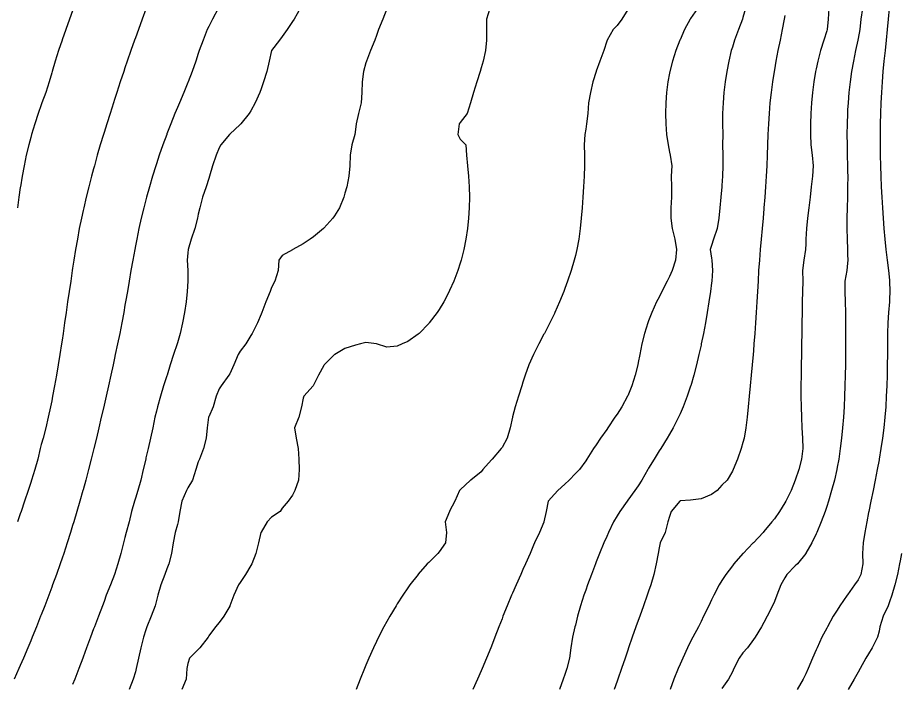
# Model space of a CAD drawing. Extents: x 771911 to 772814, y 1416488 to 1417835.
# Drawn here: x 772419.2 to 772503.5, y 1417100.7 to 1417164.3 of the extents above; entities that cross this region are included whole.
import ezdxf

# ---------------------------------------------------------------- set-up
doc = ezdxf.new("R2010")
doc.units = 0
doc.header["$MEASUREMENT"] = 0
for name, color, linetype in [('745', 1, 'CONTINUOUS'), ('745.5', 1, 'CONTINUOUS'), ('746', 1, 'CONTINUOUS'), ('746.5', 1, 'CONTINUOUS'), ('747', 1, 'CONTINUOUS'), ('747.5', 1, 'CONTINUOUS'), ('748', 1, 'CONTINUOUS'), ('748.5', 1, 'CONTINUOUS'), ('749', 1, 'CONTINUOUS'), ('749.5', 1, 'CONTINUOUS'), ('750', 1, 'CONTINUOUS'), ('750.5', 1, 'CONTINUOUS'), ('751', 1, 'CONTINUOUS'), ('751.5', 1, 'CONTINUOUS')]:
    doc.layers.add(name, color=color, linetype=linetype)

msp = doc.modelspace()

# ---------------------------------------------------------------- linework, layer by layer
at = {"layer": '745', "color": 0, "linetype": 'Continuous'}
msp.add_polyline3d([(772503.562, 1417113.206, 745), (772503.434, 1417112.482, 745), (772503.385, 1417112.206, 745), (772503.185, 1417111.206, 745), (772502.944, 1417110.206, 745), (772502.661, 1417109.206, 745), (772502.434, 1417108.598, 745), (772502.288, 1417108.206, 745), (772501.832, 1417107.206, 745), (772501.516, 1417106.206, 745), (772501.434, 1417105.796, 745), (772501.293, 1417105.206, 745), (772500.774, 1417104.206, 745), (772500.434, 1417103.626, 745), (772500.184, 1417103.206, 745), (772499.62, 1417102.206, 745), (772499.434, 1417101.871, 745), (772499.064, 1417101.206, 745), (772498.496, 1417100.206, 745)], dxfattribs=at)
at = {"layer": '745.5', "color": 0, "linetype": 'Continuous'}
msp.add_polyline3d([(772502.405, 1417165.206, 745.5), (772502.312, 1417164.206, 745.5), (772502.214, 1417163.206, 745.5), (772502.112, 1417162.206, 745.5), (772502.007, 1417161.206, 745.5), (772501.905, 1417160.206, 745.5), (772501.809, 1417159.206, 745.5), (772501.726, 1417158.206, 745.5), (772501.657, 1417157.206, 745.5), (772501.603, 1417156.206, 745.5), (772501.565, 1417155.206, 745.5), (772501.543, 1417154.206, 745.5), (772501.534, 1417153.206, 745.5), (772501.537, 1417152.206, 745.5), (772501.549, 1417151.206, 745.5), (772501.57, 1417150.206, 745.5), (772501.599, 1417149.206, 745.5), (772501.637, 1417148.206, 745.5), (772501.686, 1417147.206, 745.5), (772501.747, 1417146.206, 745.5), (772501.813, 1417145.206, 745.5), (772501.901, 1417144.206, 745.5), (772501.999, 1417143.206, 745.5), (772502.088, 1417142.206, 745.5), (772502.194, 1417141.206, 745.5), (772502.331, 1417140.206, 745.5), (772502.434, 1417139.291, 745.5), (772502.442, 1417139.206, 745.5), (772502.466, 1417138.206, 745.5), (772502.434, 1417137.476, 745.5), (772502.42, 1417137.206, 745.5), (772502.328, 1417136.206, 745.5), (772502.276, 1417135.206, 745.5), (772502.251, 1417134.206, 745.5), (772502.236, 1417133.206, 745.5), (772502.226, 1417132.206, 745.5), (772502.215, 1417131.206, 745.5), (772502.198, 1417130.206, 745.5), (772502.17, 1417129.206, 745.5), (772502.127, 1417128.206, 745.5), (772502.066, 1417127.206, 745.5), (772501.985, 1417126.206, 745.5), (772501.881, 1417125.206, 745.5), (772501.756, 1417124.206, 745.5), (772501.611, 1417123.206, 745.5), (772501.447, 1417122.206, 745.5), (772501.434, 1417122.13, 745.5), (772501.268, 1417121.206, 745.5), (772501.074, 1417120.206, 745.5), (772500.871, 1417119.206, 745.5), (772500.662, 1417118.206, 745.5), (772500.454, 1417117.206, 745.5), (772500.434, 1417117.104, 745.5), (772500.251, 1417116.206, 745.5), (772500.067, 1417115.206, 745.5), (772499.924, 1417114.206, 745.5), (772499.856, 1417113.206, 745.5), (772499.87, 1417112.206, 745.5), (772499.704, 1417111.206, 745.5), (772499.434, 1417110.668, 745.5), (772499.101, 1417110.206, 745.5), (772498.434, 1417109.265, 745.5), (772498.384, 1417109.206, 745.5), (772497.679, 1417108.206, 745.5), (772497.434, 1417107.798, 745.5), (772497.062, 1417107.206, 745.5), (772496.507, 1417106.206, 745.5), (772496.434, 1417106.071, 745.5), (772495.979, 1417105.206, 745.5), (772495.521, 1417104.206, 745.5), (772495.434, 1417104.012, 745.5), (772495.089, 1417103.206, 745.5), (772494.66, 1417102.206, 745.5), (772494.434, 1417101.723, 745.5), (772494.182, 1417101.206, 745.5), (772493.603, 1417100.206, 745.5)], dxfattribs=at)
at = {"layer": '746', "color": 0, "linetype": 'Continuous'}
msp.add_polyline3d([(772499.837, 1417165.206, 746), (772499.709, 1417164.206, 746), (772499.584, 1417163.206, 746), (772499.434, 1417162.35, 746), (772499.407, 1417162.206, 746), (772499.192, 1417161.206, 746), (772498.986, 1417160.206, 746), (772498.812, 1417159.206, 746), (772498.669, 1417158.206, 746), (772498.557, 1417157.206, 746), (772498.472, 1417156.206, 746), (772498.434, 1417155.54, 746), (772498.414, 1417155.206, 746), (772498.38, 1417154.206, 746), (772498.371, 1417153.206, 746), (772498.383, 1417152.206, 746), (772498.404, 1417151.206, 746), (772498.425, 1417150.206, 746), (772498.434, 1417149.628, 746), (772498.44, 1417149.206, 746), (772498.434, 1417148.206, 746), (772498.434, 1417148.179, 746), (772498.405, 1417147.206, 746), (772498.374, 1417146.206, 746), (772498.356, 1417145.206, 746), (772498.356, 1417144.206, 746), (772498.376, 1417143.206, 746), (772498.415, 1417142.206, 746), (772498.434, 1417141.731, 746), (772498.454, 1417141.206, 746), (772498.434, 1417140.926, 746), (772498.37, 1417140.206, 746), (772498.168, 1417139.206, 746), (772498.158, 1417138.206, 746), (772498.203, 1417137.206, 746), (772498.229, 1417136.206, 746), (772498.24, 1417135.206, 746), (772498.244, 1417134.206, 746), (772498.241, 1417133.206, 746), (772498.233, 1417132.206, 746), (772498.221, 1417131.206, 746), (772498.201, 1417130.206, 746), (772498.174, 1417129.206, 746), (772498.137, 1417128.206, 746), (772498.09, 1417127.206, 746), (772498.03, 1417126.206, 746), (772497.953, 1417125.206, 746), (772497.855, 1417124.206, 746), (772497.732, 1417123.206, 746), (772497.577, 1417122.206, 746), (772497.434, 1417121.448, 746), (772497.388, 1417121.206, 746), (772497.165, 1417120.206, 746), (772496.904, 1417119.206, 746), (772496.608, 1417118.206, 746), (772496.434, 1417117.668, 746), (772496.277, 1417117.206, 746), (772495.906, 1417116.206, 746), (772495.491, 1417115.206, 746), (772495.434, 1417115.077, 746), (772495.008, 1417114.206, 746), (772494.434, 1417113.219, 746), (772494.426, 1417113.206, 746), (772493.634, 1417112.206, 746), (772493.434, 1417112.033, 746), (772492.631, 1417111.206, 746), (772492.434, 1417110.863, 746), (772492.062, 1417110.206, 746), (772491.673, 1417109.206, 746), (772491.434, 1417108.618, 746), (772491.252, 1417108.206, 746), (772490.761, 1417107.206, 746), (772490.434, 1417106.596, 746), (772490.214, 1417106.206, 746), (772489.594, 1417105.206, 746), (772489.434, 1417104.986, 746), (772488.874, 1417104.206, 746), (772488.434, 1417103.718, 746), (772488.087, 1417103.206, 746), (772487.581, 1417102.206, 746), (772487.434, 1417101.888, 746), (772487.048, 1417101.206, 746), (772486.434, 1417100.318, 746)], dxfattribs=at)
at = {"layer": '746.5', "color": 0, "linetype": 'Continuous'}
msp.add_polyline3d([(772496.643, 1417165.206, 746.5), (772496.578, 1417164.206, 746.5), (772496.472, 1417163.206, 746.5), (772496.434, 1417163.087, 746.5), (772496.152, 1417162.206, 746.5), (772495.83, 1417161.206, 746.5), (772495.582, 1417160.206, 746.5), (772495.434, 1417159.467, 746.5), (772495.38, 1417159.206, 746.5), (772495.213, 1417158.206, 746.5), (772495.081, 1417157.206, 746.5), (772494.981, 1417156.206, 746.5), (772494.912, 1417155.206, 746.5), (772494.876, 1417154.206, 746.5), (772494.876, 1417153.206, 746.5), (772494.923, 1417152.206, 746.5), (772495.033, 1417151.206, 746.5), (772495.126, 1417150.206, 746.5), (772495.067, 1417149.206, 746.5), (772494.961, 1417148.206, 746.5), (772494.865, 1417147.206, 746.5), (772494.714, 1417146.206, 746.5), (772494.589, 1417145.206, 746.5), (772494.505, 1417144.206, 746.5), (772494.451, 1417143.206, 746.5), (772494.434, 1417142.765, 746.5), (772494.411, 1417142.206, 746.5), (772494.248, 1417141.206, 746.5), (772494.118, 1417140.206, 746.5), (772494.163, 1417139.206, 746.5), (772494.13, 1417138.206, 746.5), (772494.099, 1417137.206, 746.5), (772494.081, 1417136.206, 746.5), (772494.068, 1417135.206, 746.5), (772494.054, 1417134.206, 746.5), (772494.039, 1417133.206, 746.5), (772494.022, 1417132.206, 746.5), (772494.003, 1417131.206, 746.5), (772493.986, 1417130.206, 746.5), (772493.974, 1417129.206, 746.5), (772493.971, 1417128.206, 746.5), (772493.984, 1417127.206, 746.5), (772494.018, 1417126.206, 746.5), (772494.075, 1417125.206, 746.5), (772494.134, 1417124.206, 746.5), (772494.141, 1417123.206, 746.5), (772494.034, 1417122.206, 746.5), (772493.788, 1417121.206, 746.5), (772493.438, 1417120.206, 746.5), (772493.434, 1417120.196, 746.5), (772493.031, 1417119.206, 746.5), (772492.534, 1417118.206, 746.5), (772492.434, 1417118.028, 746.5), (772491.931, 1417117.206, 746.5), (772491.434, 1417116.498, 746.5), (772491.191, 1417116.206, 746.5), (772490.434, 1417115.284, 746.5), (772490.356, 1417115.206, 746.5), (772489.434, 1417114.224, 746.5), (772489.414, 1417114.206, 746.5), (772488.453, 1417113.206, 746.5), (772488.434, 1417113.185, 746.5), (772487.563, 1417112.206, 746.5), (772487.434, 1417112.023, 746.5), (772486.81, 1417111.206, 746.5), (772486.434, 1417110.624, 746.5), (772486.167, 1417110.206, 746.5), (772485.659, 1417109.206, 746.5), (772485.434, 1417108.775, 746.5), (772485.167, 1417108.206, 746.5), (772484.677, 1417107.206, 746.5), (772484.434, 1417106.71, 746.5), (772484.178, 1417106.206, 746.5), (772483.638, 1417105.206, 746.5), (772483.434, 1417104.795, 746.5), (772483.148, 1417104.206, 746.5), (772482.689, 1417103.206, 746.5), (772482.434, 1417102.62, 746.5), (772482.257, 1417102.206, 746.5), (772481.852, 1417101.206, 746.5), (772481.473, 1417100.206, 746.5)], dxfattribs=at)
at = {"layer": '747', "color": 0, "linetype": 'Continuous'}
msp.add_polyline3d([(772492.434, 1417164.556, 747), (772492.374, 1417164.206, 747), (772492.184, 1417163.206, 747), (772491.98, 1417162.206, 747), (772491.776, 1417161.206, 747), (772491.582, 1417160.206, 747), (772491.434, 1417159.355, 747), (772491.407, 1417159.206, 747), (772491.251, 1417158.206, 747), (772491.12, 1417157.206, 747), (772491.014, 1417156.206, 747), (772490.932, 1417155.206, 747), (772490.869, 1417154.206, 747), (772490.823, 1417153.206, 747), (772490.784, 1417152.206, 747), (772490.747, 1417151.206, 747), (772490.704, 1417150.206, 747), (772490.65, 1417149.206, 747), (772490.588, 1417148.206, 747), (772490.518, 1417147.206, 747), (772490.439, 1417146.206, 747), (772490.434, 1417146.139, 747), (772490.354, 1417145.206, 747), (772490.265, 1417144.206, 747), (772490.174, 1417143.206, 747), (772490.086, 1417142.206, 747), (772490.005, 1417141.206, 747), (772489.936, 1417140.206, 747), (772489.876, 1417139.206, 747), (772489.82, 1417138.206, 747), (772489.763, 1417137.206, 747), (772489.703, 1417136.206, 747), (772489.637, 1417135.206, 747), (772489.566, 1417134.206, 747), (772489.489, 1417133.206, 747), (772489.434, 1417132.53, 747), (772489.406, 1417132.206, 747), (772489.316, 1417131.206, 747), (772489.221, 1417130.206, 747), (772489.123, 1417129.206, 747), (772489.024, 1417128.206, 747), (772488.926, 1417127.206, 747), (772488.826, 1417126.206, 747), (772488.712, 1417125.206, 747), (772488.545, 1417124.206, 747), (772488.434, 1417123.776, 747), (772488.278, 1417123.206, 747), (772487.922, 1417122.206, 747), (772487.508, 1417121.206, 747), (772487.434, 1417121.059, 747), (772486.919, 1417120.206, 747), (772486.434, 1417119.705, 747), (772485.968, 1417119.206, 747), (772485.434, 1417118.816, 747), (772484.434, 1417118.404, 747), (772483.434, 1417118.282, 747), (772482.434, 1417118.221, 747), (772482.413, 1417118.206, 747), (772481.583, 1417117.206, 747), (772481.434, 1417116.725, 747), (772481.275, 1417116.206, 747), (772480.998, 1417115.206, 747), (772480.544, 1417114.206, 747), (772480.434, 1417113.747, 747), (772480.33, 1417113.206, 747), (772480.158, 1417112.206, 747), (772479.923, 1417111.206, 747), (772479.637, 1417110.206, 747), (772479.434, 1417109.601, 747), (772479.307, 1417109.206, 747), (772478.949, 1417108.206, 747), (772478.582, 1417107.206, 747), (772478.434, 1417106.803, 747), (772478.22, 1417106.206, 747), (772477.866, 1417105.206, 747), (772477.518, 1417104.206, 747), (772477.434, 1417103.964, 747), (772477.177, 1417103.206, 747), (772476.839, 1417102.206, 747), (772476.498, 1417101.206, 747), (772476.434, 1417101.023, 747), (772476.152, 1417100.206, 747)], dxfattribs=at)
at = {"layer": '747.5', "color": 0, "linetype": 'Continuous'}
msp.add_polyline3d([(772488.694, 1417165.206, 747.5), (772488.434, 1417164.345, 747.5), (772488.388, 1417164.206, 747.5), (772488.025, 1417163.206, 747.5), (772487.641, 1417162.206, 747.5), (772487.434, 1417161.536, 747.5), (772487.326, 1417161.206, 747.5), (772487.098, 1417160.206, 747.5), (772486.908, 1417159.206, 747.5), (772486.749, 1417158.206, 747.5), (772486.624, 1417157.206, 747.5), (772486.537, 1417156.206, 747.5), (772486.487, 1417155.206, 747.5), (772486.479, 1417154.206, 747.5), (772486.505, 1417153.206, 747.5), (772486.495, 1417152.206, 747.5), (772486.504, 1417151.206, 747.5), (772486.526, 1417150.206, 747.5), (772486.493, 1417149.206, 747.5), (772486.434, 1417148.338, 747.5), (772486.425, 1417148.206, 747.5), (772486.334, 1417147.206, 747.5), (772486.23, 1417146.206, 747.5), (772486.125, 1417145.206, 747.5), (772485.989, 1417144.206, 747.5), (772485.633, 1417143.206, 747.5), (772485.434, 1417142.603, 747.5), (772485.319, 1417142.206, 747.5), (772485.434, 1417141.394, 747.5), (772485.461, 1417141.206, 747.5), (772485.518, 1417140.206, 747.5), (772485.452, 1417139.206, 747.5), (772485.434, 1417139.041, 747.5), (772485.338, 1417138.206, 747.5), (772485.193, 1417137.206, 747.5), (772485.027, 1417136.206, 747.5), (772484.848, 1417135.206, 747.5), (772484.658, 1417134.206, 747.5), (772484.457, 1417133.206, 747.5), (772484.434, 1417133.097, 747.5), (772484.238, 1417132.206, 747.5), (772484.002, 1417131.206, 747.5), (772483.741, 1417130.206, 747.5), (772483.449, 1417129.206, 747.5), (772483.434, 1417129.158, 747.5), (772483.117, 1417128.206, 747.5), (772482.735, 1417127.206, 747.5), (772482.434, 1417126.52, 747.5), (772482.294, 1417126.206, 747.5), (772481.79, 1417125.206, 747.5), (772481.434, 1417124.59, 747.5), (772481.217, 1417124.206, 747.5), (772480.591, 1417123.206, 747.5), (772480.434, 1417122.984, 747.5), (772479.951, 1417122.206, 747.5), (772479.434, 1417121.355, 747.5), (772479.355, 1417121.206, 747.5), (772478.794, 1417120.206, 747.5), (772478.434, 1417119.67, 747.5), (772478.11, 1417119.206, 747.5), (772477.434, 1417118.285, 747.5), (772477.369, 1417118.206, 747.5), (772476.674, 1417117.206, 747.5), (772476.434, 1417116.789, 747.5), (772476.086, 1417116.206, 747.5), (772475.594, 1417115.206, 747.5), (772475.434, 1417114.831, 747.5), (772475.155, 1417114.206, 747.5), (772474.742, 1417113.206, 747.5), (772474.434, 1417112.415, 747.5), (772474.347, 1417112.206, 747.5), (772473.963, 1417111.206, 747.5), (772473.601, 1417110.206, 747.5), (772473.434, 1417109.711, 747.5), (772473.259, 1417109.206, 747.5), (772472.938, 1417108.206, 747.5), (772472.648, 1417107.206, 747.5), (772472.434, 1417106.366, 747.5), (772472.392, 1417106.206, 747.5), (772472.172, 1417105.206, 747.5), (772472.001, 1417104.206, 747.5), (772471.863, 1417103.206, 747.5), (772471.628, 1417102.206, 747.5), (772471.434, 1417101.634, 747.5), (772471.287, 1417101.206, 747.5), (772470.927, 1417100.206, 747.5)], dxfattribs=at)
at = {"layer": '748', "color": 0, "linetype": 'Continuous'}
msp.add_polyline3d([(772484.094, 1417165.206, 748), (772483.434, 1417164.253, 748), (772483.404, 1417164.206, 748), (772482.857, 1417163.206, 748), (772482.434, 1417162.233, 748), (772482.422, 1417162.206, 748), (772482.039, 1417161.206, 748), (772481.717, 1417160.206, 748), (772481.462, 1417159.206, 748), (772481.434, 1417159.049, 748), (772481.272, 1417158.206, 748), (772481.15, 1417157.206, 748), (772481.079, 1417156.206, 748), (772481.054, 1417155.206, 748), (772481.077, 1417154.206, 748), (772481.15, 1417153.206, 748), (772481.285, 1417152.206, 748), (772481.434, 1417151.51, 748), (772481.493, 1417151.206, 748), (772481.638, 1417150.206, 748), (772481.594, 1417149.206, 748), (772481.613, 1417148.206, 748), (772481.627, 1417147.206, 748), (772481.55, 1417146.206, 748), (772481.555, 1417145.206, 748), (772481.679, 1417144.206, 748), (772481.921, 1417143.206, 748), (772482.101, 1417142.206, 748), (772481.987, 1417141.206, 748), (772481.663, 1417140.206, 748), (772481.434, 1417139.643, 748), (772481.212, 1417139.206, 748), (772480.685, 1417138.206, 748), (772480.434, 1417137.674, 748), (772480.17, 1417137.206, 748), (772479.724, 1417136.206, 748), (772479.434, 1417135.404, 748), (772479.357, 1417135.206, 748), (772479.044, 1417134.206, 748), (772478.795, 1417133.206, 748), (772478.589, 1417132.206, 748), (772478.434, 1417131.437, 748), (772478.391, 1417131.206, 748), (772478.161, 1417130.206, 748), (772477.833, 1417129.206, 748), (772477.434, 1417128.244, 748), (772477.416, 1417128.206, 748), (772476.872, 1417127.206, 748), (772476.434, 1417126.508, 748), (772476.218, 1417126.206, 748), (772475.534, 1417125.206, 748), (772475.434, 1417125.048, 748), (772474.822, 1417124.206, 748), (772474.434, 1417123.584, 748), (772474.163, 1417123.206, 748), (772473.535, 1417122.206, 748), (772473.434, 1417122.05, 748), (772472.815, 1417121.206, 748), (772472.434, 1417120.817, 748), (772471.84, 1417120.206, 748), (772471.434, 1417119.806, 748), (772470.763, 1417119.206, 748), (772470.434, 1417118.863, 748), (772469.839, 1417118.206, 748), (772469.656, 1417117.206, 748), (772469.44, 1417116.206, 748), (772469.434, 1417116.188, 748), (772469.008, 1417115.206, 748), (772468.526, 1417114.206, 748), (772468.434, 1417114.001, 748), (772468.109, 1417113.206, 748), (772467.684, 1417112.206, 748), (772467.434, 1417111.656, 748), (772467.22, 1417111.206, 748), (772466.769, 1417110.206, 748), (772466.434, 1417109.421, 748), (772466.337, 1417109.206, 748), (772465.915, 1417108.206, 748), (772465.522, 1417107.206, 748), (772465.434, 1417106.961, 748), (772465.139, 1417106.206, 748), (772464.762, 1417105.206, 748), (772464.434, 1417104.364, 748), (772464.369, 1417104.206, 748), (772463.953, 1417103.206, 748), (772463.522, 1417102.206, 748), (772463.434, 1417102.005, 748), (772463.082, 1417101.206, 748), (772462.649, 1417100.206, 748)], dxfattribs=at)
at = {"layer": '748.5', "color": 0, "linetype": 'Continuous'}
msp.add_polyline3d([(772477.434, 1417165.129, 748.5), (772476.883, 1417164.206, 748.5), (772476.434, 1417163.584, 748.5), (772476.039, 1417163.206, 748.5), (772475.47, 1417162.206, 748.5), (772475.434, 1417162.093, 748.5), (772475.159, 1417161.206, 748.5), (772474.772, 1417160.206, 748.5), (772474.434, 1417159.232, 748.5), (772474.424, 1417159.206, 748.5), (772474.119, 1417158.206, 748.5), (772473.868, 1417157.206, 748.5), (772473.692, 1417156.206, 748.5), (772473.612, 1417155.206, 748.5), (772473.511, 1417154.206, 748.5), (772473.434, 1417153.698, 748.5), (772473.325, 1417153.206, 748.5), (772473.281, 1417152.206, 748.5), (772473.293, 1417151.206, 748.5), (772473.299, 1417150.206, 748.5), (772473.271, 1417149.206, 748.5), (772473.217, 1417148.206, 748.5), (772473.151, 1417147.206, 748.5), (772473.08, 1417146.206, 748.5), (772472.999, 1417145.206, 748.5), (772472.897, 1417144.206, 748.5), (772472.758, 1417143.206, 748.5), (772472.569, 1417142.206, 748.5), (772472.434, 1417141.654, 748.5), (772472.325, 1417141.206, 748.5), (772472.033, 1417140.206, 748.5), (772471.697, 1417139.206, 748.5), (772471.434, 1417138.499, 748.5), (772471.326, 1417138.206, 748.5), (772470.923, 1417137.206, 748.5), (772470.482, 1417136.206, 748.5), (772470.434, 1417136.107, 748.5), (772470.001, 1417135.206, 748.5), (772469.476, 1417134.206, 748.5), (772469.434, 1417134.133, 748.5), (772468.94, 1417133.206, 748.5), (772468.442, 1417132.206, 748.5), (772468.434, 1417132.188, 748.5), (772468.008, 1417131.206, 748.5), (772467.647, 1417130.206, 748.5), (772467.434, 1417129.554, 748.5), (772467.315, 1417129.206, 748.5), (772466.991, 1417128.206, 748.5), (772466.686, 1417127.206, 748.5), (772466.434, 1417126.253, 748.5), (772466.422, 1417126.206, 748.5), (772466.205, 1417125.206, 748.5), (772465.939, 1417124.206, 748.5), (772465.434, 1417123.328, 748.5), (772465.339, 1417123.206, 748.5), (772464.481, 1417122.206, 748.5), (772464.434, 1417122.151, 748.5), (772463.61, 1417121.206, 748.5), (772463.434, 1417121.006, 748.5), (772462.451, 1417120.206, 748.5), (772462.434, 1417120.19, 748.5), (772461.434, 1417119.27, 748.5), (772461.383, 1417119.206, 748.5), (772460.936, 1417118.206, 748.5), (772460.434, 1417117.232, 748.5), (772460.418, 1417117.206, 748.5), (772460.004, 1417116.206, 748.5), (772460.123, 1417115.206, 748.5), (772460.031, 1417114.206, 748.5), (772459.434, 1417113.358, 748.5), (772459.301, 1417113.206, 748.5), (772458.434, 1417112.346, 748.5), (772458.291, 1417112.206, 748.5), (772457.434, 1417111.233, 748.5), (772457.411, 1417111.206, 748.5), (772456.643, 1417110.206, 748.5), (772456.434, 1417109.905, 748.5), (772455.956, 1417109.206, 748.5), (772455.434, 1417108.384, 748.5), (772455.322, 1417108.206, 748.5), (772454.723, 1417107.206, 748.5), (772454.434, 1417106.691, 748.5), (772454.161, 1417106.206, 748.5), (772453.636, 1417105.206, 748.5), (772453.434, 1417104.791, 748.5), (772453.151, 1417104.206, 748.5), (772452.71, 1417103.206, 748.5), (772452.434, 1417102.534, 748.5), (772452.304, 1417102.206, 748.5), (772451.903, 1417101.206, 748.5), (772451.494, 1417100.206, 748.5)], dxfattribs=at)
at = {"layer": '749', "color": 0, "linetype": 'Continuous'}
msp.add_polyline3d([(772464.274, 1417165.206, 749), (772463.951, 1417164.206, 749), (772463.962, 1417163.206, 749), (772463.962, 1417162.206, 749), (772463.85, 1417161.206, 749), (772463.621, 1417160.206, 749), (772463.434, 1417159.568, 749), (772463.333, 1417159.206, 749), (772463.025, 1417158.206, 749), (772462.699, 1417157.206, 749), (772462.435, 1417156.206, 749), (772462.434, 1417156.201, 749), (772462.115, 1417155.206, 749), (772461.434, 1417154.348, 749), (772461.34, 1417154.206, 749), (772461.206, 1417153.206, 749), (772461.434, 1417152.757, 749), (772461.966, 1417152.206, 749), (772462.039, 1417151.206, 749), (772462.134, 1417150.206, 749), (772462.242, 1417149.206, 749), (772462.297, 1417148.206, 749), (772462.313, 1417147.206, 749), (772462.294, 1417146.206, 749), (772462.235, 1417145.206, 749), (772462.134, 1417144.206, 749), (772461.986, 1417143.206, 749), (772461.786, 1417142.206, 749), (772461.529, 1417141.206, 749), (772461.434, 1417140.901, 749), (772461.219, 1417140.206, 749), (772460.844, 1417139.206, 749), (772460.434, 1417138.292, 749), (772460.395, 1417138.206, 749), (772459.871, 1417137.206, 749), (772459.434, 1417136.494, 749), (772459.246, 1417136.206, 749), (772458.489, 1417135.206, 749), (772458.434, 1417135.14, 749), (772457.51, 1417134.206, 749), (772457.434, 1417134.135, 749), (772456.434, 1417133.425, 749), (772455.902, 1417133.206, 749), (772455.434, 1417133.001, 749), (772454.434, 1417132.902, 749), (772453.448, 1417133.206, 749), (772453.434, 1417133.209, 749), (772452.434, 1417133.322, 749), (772451.92, 1417133.206, 749), (772451.434, 1417133.082, 749), (772450.434, 1417132.756, 749), (772449.454, 1417132.206, 749), (772449.434, 1417132.193, 749), (772448.465, 1417131.206, 749), (772448.434, 1417131.136, 749), (772447.904, 1417130.206, 749), (772447.434, 1417129.261, 749), (772447.4, 1417129.206, 749), (772446.498, 1417128.206, 749), (772446.434, 1417128.008, 749), (772446.294, 1417127.206, 749), (772446.044, 1417126.206, 749), (772445.604, 1417125.206, 749), (772445.781, 1417124.206, 749), (772445.958, 1417123.206, 749), (772446.032, 1417122.206, 749), (772446.074, 1417121.206, 749), (772445.985, 1417120.206, 749), (772445.661, 1417119.206, 749), (772445.434, 1417118.767, 749), (772445.011, 1417118.206, 749), (772444.434, 1417117.528, 749), (772444.236, 1417117.206, 749), (772443.434, 1417116.678, 749), (772443.023, 1417116.206, 749), (772442.434, 1417115.244, 749), (772442.415, 1417115.206, 749), (772442.168, 1417114.206, 749), (772441.936, 1417113.206, 749), (772441.535, 1417112.206, 749), (772441.434, 1417112.041, 749), (772440.935, 1417111.206, 749), (772440.434, 1417110.427, 749), (772440.277, 1417110.206, 749), (772439.815, 1417109.206, 749), (772439.45, 1417108.206, 749), (772439.434, 1417108.175, 749), (772438.858, 1417107.206, 749), (772438.434, 1417106.597, 749), (772438.068, 1417106.206, 749), (772437.434, 1417105.329, 749), (772437.37, 1417105.206, 749), (772436.591, 1417104.206, 749), (772436.434, 1417104.03, 749), (772435.607, 1417103.206, 749), (772435.434, 1417102.706, 749), (772435.347, 1417102.206, 749), (772435.269, 1417101.206, 749), (772434.845, 1417100.206, 749)], dxfattribs=at)
at = {"layer": '749.5', "color": 0, "linetype": 'Continuous'}
msp.add_polyline3d([(772454.434, 1417165.182, 749.5), (772454.064, 1417164.206, 749.5), (772453.64, 1417163.206, 749.5), (772453.434, 1417162.635, 749.5), (772453.278, 1417162.206, 749.5), (772452.872, 1417161.206, 749.5), (772452.482, 1417160.206, 749.5), (772452.434, 1417160.018, 749.5), (772452.207, 1417159.206, 749.5), (772452.08, 1417158.206, 749.5), (772452.06, 1417157.206, 749.5), (772451.991, 1417156.206, 749.5), (772451.735, 1417155.206, 749.5), (772451.504, 1417154.206, 749.5), (772451.434, 1417153.657, 749.5), (772451.367, 1417153.206, 749.5), (772451.098, 1417152.206, 749.5), (772450.945, 1417151.206, 749.5), (772450.915, 1417150.206, 749.5), (772450.804, 1417149.206, 749.5), (772450.6, 1417148.206, 749.5), (772450.434, 1417147.578, 749.5), (772450.319, 1417147.206, 749.5), (772449.914, 1417146.206, 749.5), (772449.434, 1417145.421, 749.5), (772449.281, 1417145.206, 749.5), (772448.434, 1417144.257, 749.5), (772448.387, 1417144.206, 749.5), (772447.434, 1417143.427, 749.5), (772447.121, 1417143.206, 749.5), (772446.434, 1417142.751, 749.5), (772445.465, 1417142.206, 749.5), (772445.434, 1417142.185, 749.5), (772444.434, 1417141.639, 749.5), (772444.137, 1417141.206, 749.5), (772444.053, 1417140.206, 749.5), (772443.744, 1417139.206, 749.5), (772443.434, 1417138.591, 749.5), (772443.28, 1417138.206, 749.5), (772442.886, 1417137.206, 749.5), (772442.508, 1417136.206, 749.5), (772442.434, 1417136.044, 749.5), (772442.08, 1417135.206, 749.5), (772441.562, 1417134.206, 749.5), (772441.434, 1417134.001, 749.5), (772440.971, 1417133.206, 749.5), (772440.434, 1417132.515, 749.5), (772440.247, 1417132.206, 749.5), (772439.814, 1417131.206, 749.5), (772439.434, 1417130.341, 749.5), (772439.364, 1417130.206, 749.5), (772438.627, 1417129.206, 749.5), (772438.434, 1417128.906, 749.5), (772438.151, 1417128.206, 749.5), (772437.839, 1417127.206, 749.5), (772437.434, 1417126.257, 749.5), (772437.411, 1417126.206, 749.5), (772437.274, 1417125.206, 749.5), (772437.197, 1417124.206, 749.5), (772436.921, 1417123.206, 749.5), (772436.533, 1417122.206, 749.5), (772436.434, 1417121.948, 749.5), (772436.182, 1417121.206, 749.5), (772435.885, 1417120.206, 749.5), (772435.434, 1417119.473, 749.5), (772435.294, 1417119.206, 749.5), (772434.86, 1417118.206, 749.5), (772434.679, 1417117.206, 749.5), (772434.514, 1417116.206, 749.5), (772434.434, 1417115.952, 749.5), (772434.231, 1417115.206, 749.5), (772434.035, 1417114.206, 749.5), (772433.882, 1417113.206, 749.5), (772433.619, 1417112.206, 749.5), (772433.434, 1417111.717, 749.5), (772433.252, 1417111.206, 749.5), (772432.864, 1417110.206, 749.5), (772432.561, 1417109.206, 749.5), (772432.434, 1417108.725, 749.5), (772432.302, 1417108.206, 749.5), (772431.922, 1417107.206, 749.5), (772431.525, 1417106.206, 749.5), (772431.434, 1417105.912, 749.5), (772431.216, 1417105.206, 749.5), (772430.957, 1417104.206, 749.5), (772430.716, 1417103.206, 749.5), (772430.515, 1417102.206, 749.5), (772430.434, 1417101.915, 749.5), (772430.217, 1417101.206, 749.5), (772429.823, 1417100.206, 749.5)], dxfattribs=at)
at = {"layer": '750', "color": 0, "linetype": 'Continuous'}
msp.add_polyline3d([(772446.157, 1417165.206, 750), (772445.571, 1417164.206, 750), (772445.434, 1417163.979, 750), (772444.934, 1417163.206, 750), (772444.434, 1417162.532, 750), (772444.176, 1417162.206, 750), (772443.434, 1417161.221, 750), (772443.425, 1417161.206, 750), (772443.196, 1417160.206, 750), (772442.975, 1417159.206, 750), (772442.672, 1417158.206, 750), (772442.434, 1417157.542, 750), (772442.316, 1417157.206, 750), (772441.878, 1417156.206, 750), (772441.434, 1417155.444, 750), (772441.295, 1417155.206, 750), (772440.503, 1417154.206, 750), (772440.434, 1417154.14, 750), (772439.434, 1417153.227, 750), (772439.416, 1417153.206, 750), (772438.577, 1417152.206, 750), (772438.434, 1417151.921, 750), (772438.136, 1417151.206, 750), (772437.794, 1417150.206, 750), (772437.497, 1417149.206, 750), (772437.434, 1417148.989, 750), (772437.182, 1417148.206, 750), (772436.845, 1417147.206, 750), (772436.57, 1417146.206, 750), (772436.434, 1417145.575, 750), (772436.341, 1417145.206, 750), (772436.089, 1417144.206, 750), (772435.764, 1417143.206, 750), (772435.459, 1417142.206, 750), (772435.434, 1417141.899, 750), (772435.377, 1417141.206, 750), (772435.426, 1417140.206, 750), (772435.434, 1417139.29, 750), (772435.434, 1417139.206, 750), (772435.434, 1417139.194, 750), (772435.377, 1417138.206, 750), (772435.263, 1417137.206, 750), (772435.105, 1417136.206, 750), (772434.911, 1417135.206, 750), (772434.686, 1417134.206, 750), (772434.434, 1417133.321, 750), (772434.402, 1417133.206, 750), (772434.074, 1417132.206, 750), (772433.76, 1417131.206, 750), (772433.445, 1417130.206, 750), (772433.434, 1417130.171, 750), (772433.119, 1417129.206, 750), (772432.809, 1417128.206, 750), (772432.536, 1417127.206, 750), (772432.434, 1417126.775, 750), (772432.296, 1417126.206, 750), (772432.076, 1417125.206, 750), (772431.858, 1417124.206, 750), (772431.635, 1417123.206, 750), (772431.434, 1417122.313, 750), (772431.409, 1417122.206, 750), (772431.18, 1417121.206, 750), (772430.944, 1417120.206, 750), (772430.666, 1417119.206, 750), (772430.434, 1417118.477, 750), (772430.345, 1417118.206, 750), (772430.054, 1417117.206, 750), (772429.82, 1417116.206, 750), (772429.561, 1417115.206, 750), (772429.434, 1417114.734, 750), (772429.291, 1417114.206, 750), (772429.033, 1417113.206, 750), (772428.764, 1417112.206, 750), (772428.445, 1417111.206, 750), (772428.434, 1417111.177, 750), (772428.047, 1417110.206, 750), (772427.651, 1417109.206, 750), (772427.434, 1417108.624, 750), (772427.275, 1417108.206, 750), (772426.894, 1417107.206, 750), (772426.51, 1417106.206, 750), (772426.434, 1417106.002, 750), (772426.134, 1417105.206, 750), (772425.765, 1417104.206, 750), (772425.434, 1417103.306, 750), (772425.396, 1417103.206, 750), (772425.019, 1417102.206, 750), (772424.633, 1417101.206, 750), (772424.434, 1417100.696, 750)], dxfattribs=at)
at = {"layer": '750.5', "color": 0, "linetype": 'Continuous'}
msp.add_polyline3d([(772438.322, 1417165.206, 750.5), (772437.778, 1417164.206, 750.5), (772437.434, 1417163.504, 750.5), (772437.294, 1417163.206, 750.5), (772436.885, 1417162.206, 750.5), (772436.529, 1417161.206, 750.5), (772436.434, 1417160.911, 750.5), (772436.191, 1417160.206, 750.5), (772435.841, 1417159.206, 750.5), (772435.452, 1417158.206, 750.5), (772435.434, 1417158.163, 750.5), (772435.044, 1417157.206, 750.5), (772434.625, 1417156.206, 750.5), (772434.434, 1417155.756, 750.5), (772434.208, 1417155.206, 750.5), (772433.802, 1417154.206, 750.5), (772433.434, 1417153.26, 750.5), (772433.413, 1417153.206, 750.5), (772433.045, 1417152.206, 750.5), (772432.699, 1417151.206, 750.5), (772432.434, 1417150.396, 750.5), (772432.372, 1417150.206, 750.5), (772432.062, 1417149.206, 750.5), (772431.771, 1417148.206, 750.5), (772431.496, 1417147.206, 750.5), (772431.434, 1417146.966, 750.5), (772431.236, 1417146.206, 750.5), (772430.992, 1417145.206, 750.5), (772430.765, 1417144.206, 750.5), (772430.555, 1417143.206, 750.5), (772430.434, 1417142.58, 750.5), (772430.36, 1417142.206, 750.5), (772430.177, 1417141.206, 750.5), (772430.003, 1417140.206, 750.5), (772429.833, 1417139.206, 750.5), (772429.663, 1417138.206, 750.5), (772429.488, 1417137.206, 750.5), (772429.434, 1417136.903, 750.5), (772429.309, 1417136.206, 750.5), (772429.122, 1417135.206, 750.5), (772428.926, 1417134.206, 750.5), (772428.723, 1417133.206, 750.5), (772428.511, 1417132.206, 750.5), (772428.434, 1417131.852, 750.5), (772428.295, 1417131.206, 750.5), (772428.075, 1417130.206, 750.5), (772427.852, 1417129.206, 750.5), (772427.627, 1417128.206, 750.5), (772427.434, 1417127.357, 750.5), (772427.4, 1417127.206, 750.5), (772427.171, 1417126.206, 750.5), (772426.94, 1417125.206, 750.5), (772426.704, 1417124.206, 750.5), (772426.463, 1417123.206, 750.5), (772426.434, 1417123.089, 750.5), (772426.215, 1417122.206, 750.5), (772425.957, 1417121.206, 750.5), (772425.689, 1417120.206, 750.5), (772425.434, 1417119.285, 750.5), (772425.412, 1417119.206, 750.5), (772425.127, 1417118.206, 750.5), (772424.837, 1417117.206, 750.5), (772424.538, 1417116.206, 750.5), (772424.434, 1417115.865, 750.5), (772424.231, 1417115.206, 750.5), (772423.914, 1417114.206, 750.5), (772423.585, 1417113.206, 750.5), (772423.434, 1417112.765, 750.5), (772423.242, 1417112.206, 750.5), (772422.887, 1417111.206, 750.5), (772422.521, 1417110.206, 750.5), (772422.434, 1417109.971, 750.5), (772422.147, 1417109.206, 750.5), (772421.764, 1417108.206, 750.5), (772421.434, 1417107.357, 750.5), (772421.375, 1417107.206, 750.5), (772420.976, 1417106.206, 750.5), (772420.57, 1417105.206, 750.5), (772420.434, 1417104.875, 750.5), (772420.155, 1417104.206, 750.5), (772419.73, 1417103.206, 750.5), (772419.434, 1417102.52, 750.5), (772419.296, 1417102.206, 750.5), (772418.849, 1417101.206, 750.5)], dxfattribs=at)
at = {"layer": '751', "color": 0, "linetype": 'Continuous'}
msp.add_polyline3d([(772431.434, 1417165.158, 751), (772431.081, 1417164.206, 751), (772430.716, 1417163.206, 751), (772430.434, 1417162.425, 751), (772430.355, 1417162.206, 751), (772430, 1417161.206, 751), (772429.653, 1417160.206, 751), (772429.434, 1417159.564, 751), (772429.313, 1417159.206, 751), (772428.981, 1417158.206, 751), (772428.652, 1417157.206, 751), (772428.434, 1417156.54, 751), (772428.326, 1417156.206, 751), (772428.002, 1417155.206, 751), (772427.685, 1417154.206, 751), (772427.434, 1417153.397, 751), (772427.374, 1417153.206, 751), (772427.07, 1417152.206, 751), (772426.78, 1417151.206, 751), (772426.507, 1417150.206, 751), (772426.434, 1417149.929, 751), (772426.245, 1417149.206, 751), (772425.982, 1417148.206, 751), (772425.727, 1417147.206, 751), (772425.491, 1417146.206, 751), (772425.434, 1417145.943, 751), (772425.273, 1417145.206, 751), (772425.072, 1417144.206, 751), (772424.887, 1417143.206, 751), (772424.715, 1417142.206, 751), (772424.553, 1417141.206, 751), (772424.434, 1417140.44, 751), (772424.398, 1417140.206, 751), (772424.247, 1417139.206, 751), (772424.1, 1417138.206, 751), (772423.956, 1417137.206, 751), (772423.814, 1417136.206, 751), (772423.672, 1417135.206, 751), (772423.53, 1417134.206, 751), (772423.434, 1417133.561, 751), (772423.382, 1417133.206, 751), (772423.226, 1417132.206, 751), (772423.061, 1417131.206, 751), (772422.89, 1417130.206, 751), (772422.711, 1417129.206, 751), (772422.521, 1417128.206, 751), (772422.434, 1417127.772, 751), (772422.322, 1417127.206, 751), (772422.113, 1417126.206, 751), (772421.883, 1417125.206, 751), (772421.605, 1417124.206, 751), (772421.434, 1417123.601, 751), (772421.329, 1417123.206, 751), (772421.11, 1417122.206, 751), (772420.825, 1417121.206, 751), (772420.508, 1417120.206, 751), (772420.434, 1417119.974, 751), (772420.181, 1417119.206, 751), (772419.847, 1417118.206, 751), (772419.508, 1417117.206, 751), (772419.434, 1417116.988, 751), (772419.163, 1417116.206, 751)], dxfattribs=at)
at = {"layer": '751.5', "color": 0, "linetype": 'Continuous'}
msp.add_polyline3d([(772424.434, 1417165.012, 751.5), (772424.145, 1417164.206, 751.5), (772423.781, 1417163.206, 751.5), (772423.434, 1417162.222, 751.5), (772423.428, 1417162.206, 751.5), (772423.087, 1417161.206, 751.5), (772422.767, 1417160.206, 751.5), (772422.467, 1417159.206, 751.5), (772422.434, 1417159.082, 751.5), (772422.179, 1417158.206, 751.5), (772421.862, 1417157.206, 751.5), (772421.5, 1417156.206, 751.5), (772421.434, 1417156.02, 751.5), (772421.145, 1417155.206, 751.5), (772420.818, 1417154.206, 751.5), (772420.519, 1417153.206, 751.5), (772420.434, 1417152.892, 751.5), (772420.248, 1417152.206, 751.5), (772420.005, 1417151.206, 751.5), (772419.792, 1417150.206, 751.5), (772419.605, 1417149.206, 751.5), (772419.442, 1417148.206, 751.5), (772419.434, 1417148.148, 751.5), (772419.3, 1417147.206, 751.5), (772419.179, 1417146.206, 751.5)], dxfattribs=at)

doc.saveas('drawing.dxf')
